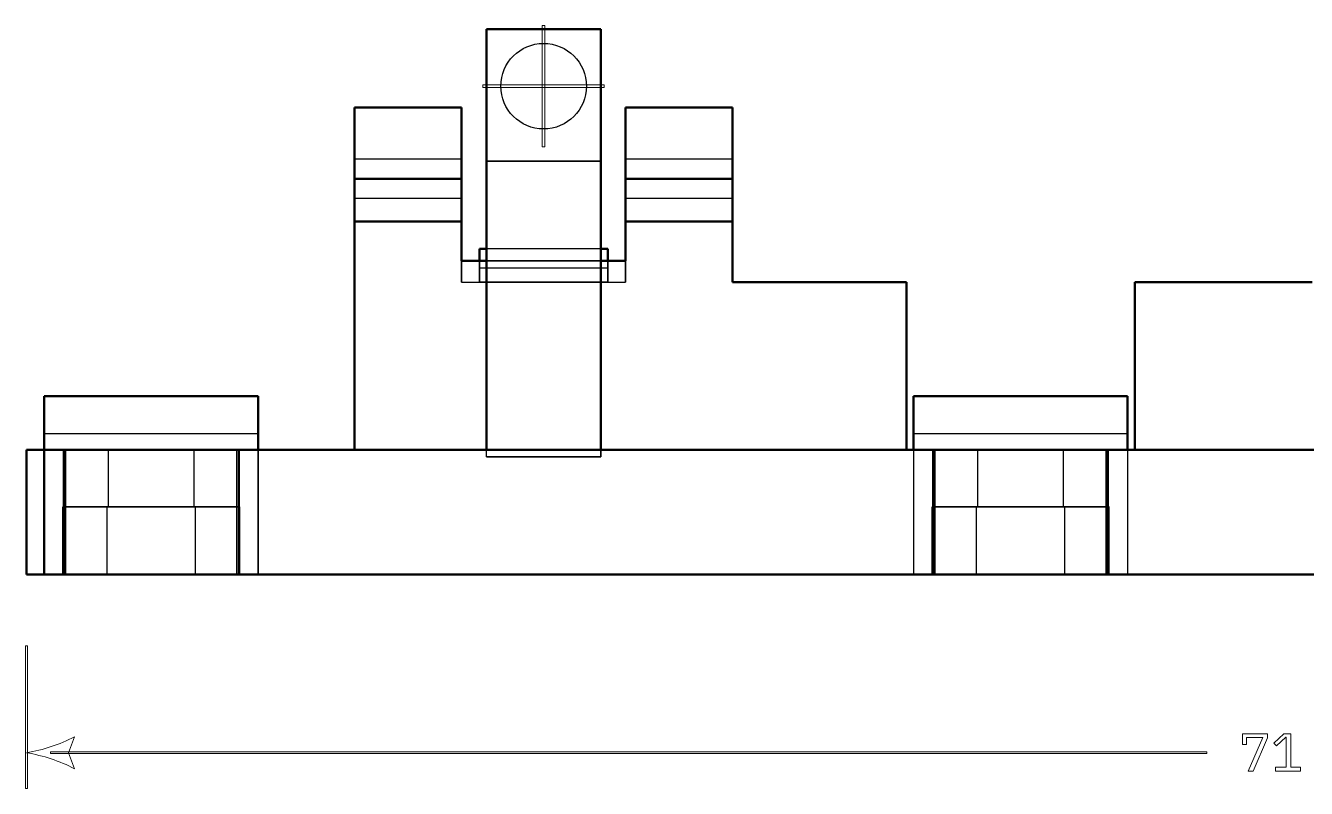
# Model space of a CAD drawing. Header units: millimetres. Extents: x 25 to 584, y 11 to 410.
# Drawn here: x 143 to 214.8, y 101.1 to 143.9 of the extents above; entities that cross this region are included whole.
import ezdxf

# ---------------------------------------------------------------- set-up
doc = ezdxf.new("R2010")
doc.units = ezdxf.units.MM
for name, color, linetype, lineweight in [('dims', 7, 'Continuous', 5), ('hidden', 7, 'Continuous', 25), ('part', 7, 'Continuous', 50)]:
    doc.layers.add(name, color=color, linetype=linetype, lineweight=lineweight)

msp = doc.modelspace()

# ---------------------------------------------------------------- linework, layer by layer
at = {"layer": 'dims'}
for p, q in [((171.936, 143.905), (171.936, 137.105)), ((172.086, 143.905), (171.936, 143.905)), ((172.086, 137.105), (172.086, 143.905)), ((175.411, 140.58), (168.611, 140.58)), ((168.611, 140.58), (168.611, 140.43)), ((168.611, 140.43), (175.411, 140.43)), ((175.411, 140.43), (175.411, 140.58)), ((171.936, 137.105), (172.086, 137.105)), ((143.061, 109.105), (142.961, 109.105)), ((142.961, 109.105), (142.961, 101.105)), ((143.061, 101.105), (143.061, 109.105)), ((211.2, 104.17), (211.2, 103.564)), ((212.598, 104.17), (211.2, 104.17)), ((212.598, 103.948), (212.598, 104.17)), ((213.519, 104.17), (212.964, 103.651)), ((213.912, 104.17), (213.519, 104.17)), ((213.912, 102.295), (213.912, 104.17)), ((145.374, 103.105), (145.711, 104.005)), ((211.2, 103.564), (211.425, 103.564)), ((211.425, 103.954), (212.343, 103.954)), ((211.425, 103.564), (211.425, 103.954)), ((212.343, 103.954), (211.524, 102.076)), ((211.794, 102.076), (212.598, 103.948)), ((212.964, 103.651), (213.111, 103.492)), ((213.111, 103.492), (213.639, 103.984)), ((213.639, 103.984), (213.66, 103.984)), ((213.66, 103.984), (213.66, 102.295)), ((144.361, 103.155), (144.361, 103.055)), ((209.2, 103.155), (144.361, 103.155)), ((144.361, 103.055), (209.2, 103.055)), ((145.711, 102.205), (145.374, 103.105)), ((209.2, 103.055), (209.2, 103.155)), ((211.524, 102.076), (211.794, 102.076)), ((213.06, 102.295), (213.06, 102.076)), ((213.66, 102.295), (213.06, 102.295)), ((213.06, 102.076), (214.464, 102.076)), ((214.464, 102.295), (213.912, 102.295)), ((214.464, 102.076), (214.464, 102.295)), ((142.961, 101.105), (143.061, 101.105))]:
    msp.add_line(p, q, dxfattribs=at)
for centre, start, end in [((141.511, 112.105), -80.53768, -62.59242), ((141.511, 94.105), 62.59242, 80.53768)]:
    msp.add_arc(centre, 9.124, start, end, dxfattribs=at)
at = {"layer": 'hidden'}
for p, q in [((168.811, 136.305), (168.811, 143.705)), ((168.811, 143.705), (175.211, 143.705)), ((175.211, 136.305), (175.211, 143.705)), ((167.411, 136.405), (161.411, 136.405)), ((168.811, 136.305), (168.811, 130.705)), ((168.811, 136.305), (175.211, 136.305)), ((175.211, 136.305), (168.811, 136.305)), ((175.211, 136.305), (175.211, 130.705)), ((182.611, 136.405), (176.611, 136.405)), ((161.411, 132.905), (161.411, 135.305)), ((161.411, 135.305), (167.411, 135.305)), ((167.411, 132.905), (167.411, 135.305)), ((176.611, 132.905), (176.611, 135.305)), ((176.611, 135.305), (182.611, 135.305)), ((182.611, 132.905), (182.611, 135.305)), ((167.411, 134.205), (161.411, 134.205)), ((182.611, 134.205), (176.611, 134.205)), ((161.411, 120.105), (161.411, 132.905)), ((161.411, 132.905), (167.411, 132.905)), ((167.411, 132.905), (161.411, 132.905)), ((167.411, 132.905), (161.411, 132.905)), ((167.411, 129.505), (167.411, 132.905)), ((176.611, 132.905), (182.611, 132.905)), ((176.611, 129.505), (176.611, 132.905)), ((182.611, 132.905), (176.611, 132.905)), ((182.611, 132.905), (176.611, 132.905)), ((182.611, 132.905), (182.611, 129.505)), ((168.411, 131.385), (168.411, 130.293)), ((175.211, 131.385), (168.811, 131.385)), ((175.611, 131.385), (175.611, 130.293)), ((167.411, 130.705), (167.411, 129.505)), ((167.411, 130.705), (168.411, 130.705)), ((168.411, 130.705), (175.611, 130.705)), ((168.411, 129.505), (168.411, 130.705)), ((175.611, 130.293), (168.411, 130.293)), ((168.411, 130.293), (168.411, 129.505)), ((168.811, 119.705), (168.811, 130.705)), ((175.211, 130.705), (168.811, 130.705)), ((175.211, 130.705), (175.211, 119.705)), ((175.611, 130.705), (176.611, 130.705)), ((175.611, 129.505), (175.611, 130.705)), ((175.611, 130.293), (175.611, 129.505)), ((176.611, 130.705), (176.611, 129.505)), ((167.411, 129.505), (176.611, 129.505)), ((167.411, 129.505), (168.411, 129.505)), ((175.611, 129.505), (168.411, 129.505)), ((175.611, 129.505), (176.611, 129.505)), ((182.611, 129.505), (192.361, 129.505)), ((192.361, 120.105), (192.361, 129.505)), ((205.161, 129.505), (215.111, 129.505)), ((205.161, 120.105), (205.161, 129.505)), ((144.011, 120.105), (144.011, 123.105)), ((144.011, 123.105), (156.011, 123.105)), ((156.011, 123.105), (144.011, 123.105)), ((156.011, 123.105), (144.011, 123.105)), ((156.011, 120.105), (156.011, 123.105)), ((192.761, 120.105), (192.761, 123.105)), ((192.761, 123.105), (204.761, 123.105)), ((204.761, 123.105), (192.761, 123.105)), ((204.761, 123.105), (192.761, 123.105)), ((204.761, 120.105), (204.761, 123.105)), ((156.011, 121.005), (144.011, 121.005)), ((204.761, 121.005), (192.761, 121.005)), ((143.011, 113.105), (143.011, 120.105)), ((144.011, 113.105), (144.011, 120.105)), ((144.011, 113.105), (144.011, 120.105)), ((144.011, 113.105), (144.011, 120.105)), ((144.011, 120.105), (156.011, 120.105)), ((145.217, 120.105), (144.011, 120.105)), ((144.011, 113.105), (144.011, 120.105)), ((144.011, 113.105), (144.011, 120.105)), ((144.011, 120.105), (156.011, 120.105)), ((145.217, 113.105), (145.217, 120.105)), ((147.611, 116.905), (147.611, 120.105)), ((147.611, 116.905), (147.611, 120.105)), ((152.411, 116.905), (152.411, 120.105)), ((152.411, 116.905), (152.411, 120.105)), ((161.411, 120.105), (154.806, 120.105)), ((154.806, 113.105), (154.806, 120.105)), ((161.411, 120.105), (156.011, 120.105)), ((156.011, 113.105), (156.011, 120.105)), ((156.011, 120.105), (192.761, 120.105)), ((156.011, 120.105), (156.011, 113.105)), ((168.811, 119.705), (168.811, 120.105)), ((175.211, 119.705), (175.211, 120.105)), ((193.967, 120.105), (192.361, 120.105)), ((192.761, 120.105), (192.361, 120.105)), ((192.761, 120.105), (192.761, 113.105)), ((192.761, 120.105), (192.761, 113.105)), ((192.761, 120.105), (204.761, 120.105)), ((192.761, 120.105), (204.761, 120.105)), ((193.967, 113.105), (193.967, 120.105)), ((196.361, 116.905), (196.361, 120.105)), ((196.361, 116.905), (196.361, 120.105)), ((201.161, 116.905), (201.161, 120.105)), ((201.161, 116.905), (201.161, 120.105)), ((203.556, 113.105), (203.556, 120.105)), ((205.161, 120.105), (203.556, 120.105)), ((204.761, 120.105), (204.761, 113.105)), ((204.761, 120.105), (204.761, 113.105)), ((204.761, 120.105), (273.201, 120.105)), ((205.161, 120.105), (204.761, 120.105)), ((175.211, 119.705), (168.811, 119.705)), ((168.811, 119.705), (175.211, 119.705)), ((147.529, 116.905), (145.046, 116.905)), ((145.046, 113.105), (145.046, 116.905)), ((145.046, 116.905), (147.529, 116.905)), ((147.529, 116.905), (145.046, 116.905)), ((145.046, 113.105), (145.046, 116.905)), ((145.046, 116.905), (147.529, 116.905)), ((152.494, 116.905), (147.529, 116.905)), ((147.529, 113.105), (147.529, 116.905)), ((147.529, 113.105), (147.529, 116.905)), ((147.529, 116.905), (152.494, 116.905)), ((152.494, 116.905), (147.529, 116.905)), ((147.529, 113.105), (147.529, 116.905)), ((147.529, 113.105), (147.529, 116.905)), ((147.529, 116.905), (152.494, 116.905)), ((154.977, 116.905), (152.494, 116.905)), ((152.494, 113.105), (152.494, 116.905)), ((152.494, 113.105), (152.494, 116.905)), ((152.494, 116.905), (154.977, 116.905)), ((154.977, 116.905), (152.494, 116.905)), ((152.494, 113.105), (152.494, 116.905)), ((152.494, 113.105), (152.494, 116.905)), ((152.494, 116.905), (154.977, 116.905)), ((154.977, 113.105), (154.977, 116.905)), ((154.977, 113.105), (154.977, 116.905)), ((196.279, 116.905), (193.796, 116.905)), ((193.796, 113.105), (193.796, 116.905)), ((193.796, 116.905), (196.279, 116.905)), ((196.279, 116.905), (193.796, 116.905)), ((193.796, 113.105), (193.796, 116.905)), ((193.796, 116.905), (196.279, 116.905)), ((201.244, 116.905), (196.279, 116.905)), ((196.279, 113.105), (196.279, 116.905)), ((196.279, 113.105), (196.279, 116.905)), ((196.279, 116.905), (201.244, 116.905)), ((201.244, 116.905), (196.279, 116.905)), ((196.279, 113.105), (196.279, 116.905)), ((196.279, 113.105), (196.279, 116.905)), ((196.279, 116.905), (201.244, 116.905)), ((203.727, 116.905), (201.244, 116.905)), ((201.244, 113.105), (201.244, 116.905)), ((201.244, 113.105), (201.244, 116.905)), ((201.244, 116.905), (203.727, 116.905)), ((203.727, 116.905), (201.244, 116.905)), ((201.244, 113.105), (201.244, 116.905)), ((201.244, 113.105), (201.244, 116.905)), ((201.244, 116.905), (203.727, 116.905)), ((203.727, 113.105), (203.727, 116.905)), ((203.727, 113.105), (203.727, 116.905)), ((144.011, 113.105), (145.217, 113.105)), ((147.529, 113.105), (145.046, 113.105)), ((145.046, 113.105), (147.529, 113.105)), ((147.529, 113.105), (145.046, 113.105)), ((145.046, 113.105), (147.529, 113.105)), ((152.494, 113.105), (147.529, 113.105)), ((147.529, 113.105), (152.494, 113.105)), ((152.494, 113.105), (147.529, 113.105)), ((147.529, 113.105), (152.494, 113.105)), ((152.494, 113.105), (154.977, 113.105)), ((154.977, 113.105), (152.494, 113.105)), ((152.494, 113.105), (154.977, 113.105)), ((154.977, 113.105), (152.494, 113.105)), ((154.806, 113.105), (193.967, 113.105)), ((156.011, 113.105), (192.761, 113.105)), ((156.011, 113.105), (192.761, 113.105)), ((196.279, 113.105), (193.796, 113.105)), ((193.796, 113.105), (196.279, 113.105)), ((196.279, 113.105), (193.796, 113.105)), ((193.796, 113.105), (196.279, 113.105)), ((201.244, 113.105), (196.279, 113.105)), ((196.279, 113.105), (201.244, 113.105)), ((201.244, 113.105), (196.279, 113.105)), ((196.279, 113.105), (201.244, 113.105)), ((201.244, 113.105), (203.727, 113.105)), ((203.727, 113.105), (201.244, 113.105)), ((201.244, 113.105), (203.727, 113.105)), ((203.727, 113.105), (201.244, 113.105)), ((203.556, 113.105), (274.407, 113.105)), ((204.761, 113.105), (273.201, 113.105)), ((204.761, 113.105), (273.201, 113.105))]:
    msp.add_line(p, q, dxfattribs=at)
msp.add_circle((172.011, 140.505), 2.4, dxfattribs=at)
msp.add_circle((172.011, 140.505), 2.4, dxfattribs=at)
for points, degree, knots in [([(161.411, 139.305), (161.411, 139.292), (161.411, 139.28), (161.411, 139.242), (161.411, 139.205), (161.411, 139.143), (161.411, 139.081), (161.411, 138.995), (161.411, 138.909), (161.411, 138.8), (161.411, 138.692), (161.411, 138.562), (161.411, 138.432), (161.411, 138.283), (161.411, 138.133), (161.411, 137.966), (161.411, 137.799), (161.411, 137.616), (161.411, 137.433), (161.411, 137.237), (161.411, 137.041), (161.411, 136.833), (161.411, 136.626), (161.411, 136.411), (161.411, 136.195), (161.411, 135.754), (161.411, 135.305)], 2, [0, 0, 0, 0.071429, 0.071429, 0.142857, 0.142857, 0.214286, 0.214286, 0.285714, 0.285714, 0.357143, 0.357143, 0.428571, 0.428571, 0.5, 0.5, 0.571429, 0.571429, 0.642857, 0.642857, 0.714286, 0.714286, 0.785714, 0.785714, 0.857143, 0.857143, 1, 1, 1]), ([(167.411, 139.305), (167.411, 139.292), (167.411, 139.28), (167.411, 139.242), (167.411, 139.205), (167.411, 139.143), (167.411, 139.081), (167.411, 138.995), (167.411, 138.909), (167.411, 138.8), (167.411, 138.692), (167.411, 138.562), (167.411, 138.432), (167.411, 138.283), (167.411, 138.133), (167.411, 137.966), (167.411, 137.799), (167.411, 137.616), (167.411, 137.433), (167.411, 137.237), (167.411, 137.041), (167.411, 136.833), (167.411, 136.626), (167.411, 136.411), (167.411, 136.195), (167.411, 135.754), (167.411, 135.305)], 2, [0, 0, 0, 0.071429, 0.071429, 0.142857, 0.142857, 0.214286, 0.214286, 0.285714, 0.285714, 0.357143, 0.357143, 0.428571, 0.428571, 0.5, 0.5, 0.571429, 0.571429, 0.642857, 0.642857, 0.714286, 0.714286, 0.785714, 0.785714, 0.857143, 0.857143, 1, 1, 1]), ([(176.611, 139.305), (176.611, 139.292), (176.611, 139.28), (176.611, 139.242), (176.611, 139.205), (176.611, 139.143), (176.611, 139.081), (176.611, 138.995), (176.611, 138.909), (176.611, 138.8), (176.611, 138.692), (176.611, 138.562), (176.611, 138.432), (176.611, 138.283), (176.611, 138.133), (176.611, 137.966), (176.611, 137.799), (176.611, 137.616), (176.611, 137.433), (176.611, 137.237), (176.611, 137.041), (176.611, 136.833), (176.611, 136.626), (176.611, 136.411), (176.611, 136.195), (176.611, 135.754), (176.611, 135.305)], 2, [0, 0, 0, 0.071429, 0.071429, 0.142857, 0.142857, 0.214286, 0.214286, 0.285714, 0.285714, 0.357143, 0.357143, 0.428571, 0.428571, 0.5, 0.5, 0.571429, 0.571429, 0.642857, 0.642857, 0.714286, 0.714286, 0.785714, 0.785714, 0.857143, 0.857143, 1, 1, 1]), ([(182.611, 139.305), (182.611, 139.292), (182.611, 139.28), (182.611, 139.242), (182.611, 139.205), (182.611, 139.143), (182.611, 139.081), (182.611, 138.995), (182.611, 138.909), (182.611, 138.8), (182.611, 138.692), (182.611, 138.562), (182.611, 138.432), (182.611, 138.283), (182.611, 138.133), (182.611, 137.966), (182.611, 137.799), (182.611, 137.616), (182.611, 137.433), (182.611, 137.237), (182.611, 137.041), (182.611, 136.833), (182.611, 136.626), (182.611, 136.411), (182.611, 136.195), (182.611, 135.754), (182.611, 135.305)], 2, [0, 0, 0, 0.071429, 0.071429, 0.142857, 0.142857, 0.214286, 0.214286, 0.285714, 0.285714, 0.357143, 0.357143, 0.428571, 0.428571, 0.5, 0.5, 0.571429, 0.571429, 0.642857, 0.642857, 0.714286, 0.714286, 0.785714, 0.785714, 0.857143, 0.857143, 1, 1, 1]), ([(161.411, 135.305), (161.411, 135.491), (161.411, 135.668), (161.411, 135.784), (161.411, 135.89), (161.411, 135.941), (161.411, 135.991), (161.411, 136.037), (161.411, 136.083), (161.411, 136.124), (161.411, 136.165), (161.411, 136.201), (161.411, 136.236), (161.411, 136.266), (161.411, 136.296), (161.411, 136.32), (161.411, 136.343), (161.411, 136.36), (161.411, 136.377), (161.411, 136.388), (161.411, 136.398), (161.411, 136.402), (161.411, 136.405)], 2, [0, 0, 0, 0.336599, 0.336599, 0.560999, 0.560999, 0.673198, 0.673198, 0.785398, 0.785398, 0.897598, 0.897598, 1.009798, 1.009798, 1.121997, 1.121997, 1.234197, 1.234197, 1.346397, 1.346397, 1.458597, 1.458597, 1.570796, 1.570796, 1.570796]), ([(167.411, 135.305), (167.411, 135.491), (167.411, 135.668), (167.411, 135.784), (167.411, 135.89), (167.411, 135.941), (167.411, 135.991), (167.411, 136.037), (167.411, 136.083), (167.411, 136.124), (167.411, 136.165), (167.411, 136.201), (167.411, 136.236), (167.411, 136.266), (167.411, 136.296), (167.411, 136.32), (167.411, 136.343), (167.411, 136.36), (167.411, 136.377), (167.411, 136.388), (167.411, 136.398), (167.411, 136.402), (167.411, 136.405)], 2, [0, 0, 0, 0.336599, 0.336599, 0.560999, 0.560999, 0.673198, 0.673198, 0.785398, 0.785398, 0.897598, 0.897598, 1.009798, 1.009798, 1.121997, 1.121997, 1.234197, 1.234197, 1.346397, 1.346397, 1.458597, 1.458597, 1.570796, 1.570796, 1.570796]), ([(176.611, 135.305), (176.611, 135.491), (176.611, 135.668), (176.611, 135.784), (176.611, 135.89), (176.611, 135.941), (176.611, 135.991), (176.611, 136.037), (176.611, 136.083), (176.611, 136.124), (176.611, 136.165), (176.611, 136.201), (176.611, 136.236), (176.611, 136.266), (176.611, 136.296), (176.611, 136.32), (176.611, 136.343), (176.611, 136.36), (176.611, 136.377), (176.611, 136.388), (176.611, 136.398), (176.611, 136.402), (176.611, 136.405)], 2, [0, 0, 0, 0.336599, 0.336599, 0.560999, 0.560999, 0.673198, 0.673198, 0.785398, 0.785398, 0.897598, 0.897598, 1.009798, 1.009798, 1.121997, 1.121997, 1.234197, 1.234197, 1.346397, 1.346397, 1.458597, 1.458597, 1.570796, 1.570796, 1.570796]), ([(182.611, 135.305), (182.611, 135.491), (182.611, 135.668), (182.611, 135.784), (182.611, 135.89), (182.611, 135.941), (182.611, 135.991), (182.611, 136.037), (182.611, 136.083), (182.611, 136.124), (182.611, 136.165), (182.611, 136.201), (182.611, 136.236), (182.611, 136.266), (182.611, 136.296), (182.611, 136.32), (182.611, 136.343), (182.611, 136.36), (182.611, 136.377), (182.611, 136.388), (182.611, 136.398), (182.611, 136.402), (182.611, 136.405)], 2, [0, 0, 0, 0.336599, 0.336599, 0.560999, 0.560999, 0.673198, 0.673198, 0.785398, 0.785398, 0.897598, 0.897598, 1.009798, 1.009798, 1.121997, 1.121997, 1.234197, 1.234197, 1.346397, 1.346397, 1.458597, 1.458597, 1.570796, 1.570796, 1.570796]), ([(161.411, 134.205), (161.411, 134.207), (161.411, 134.21), (161.411, 134.212), (161.411, 134.219), (161.411, 134.226), (161.411, 134.233), (161.411, 134.244), (161.411, 134.255), (161.411, 134.267), (161.411, 134.282), (161.411, 134.298), (161.411, 134.314), (161.411, 134.334), (161.411, 134.354), (161.411, 134.374), (161.411, 134.397), (161.411, 134.421), (161.411, 134.445), (161.411, 134.472), (161.411, 134.5), (161.411, 134.527), (161.411, 134.558), (161.411, 134.589), (161.411, 134.619), (161.411, 134.685), (161.411, 134.754), (161.411, 134.828), (161.411, 134.977), (161.411, 135.14), (161.411, 135.305)], 3, [0, 0, 0, 0, 0.071429, 0.071429, 0.071429, 0.142857, 0.142857, 0.142857, 0.214286, 0.214286, 0.214286, 0.285714, 0.285714, 0.285714, 0.357143, 0.357143, 0.357143, 0.428571, 0.428571, 0.428571, 0.5, 0.5, 0.5, 0.571429, 0.571429, 0.571429, 0.714286, 0.714286, 0.714286, 1, 1, 1, 1]), ([(167.411, 134.205), (167.411, 134.207), (167.411, 134.21), (167.411, 134.212), (167.411, 134.219), (167.411, 134.226), (167.411, 134.233), (167.411, 134.244), (167.411, 134.255), (167.411, 134.267), (167.411, 134.282), (167.411, 134.298), (167.411, 134.314), (167.411, 134.334), (167.411, 134.354), (167.411, 134.374), (167.411, 134.397), (167.411, 134.421), (167.411, 134.445), (167.411, 134.472), (167.411, 134.5), (167.411, 134.527), (167.411, 134.558), (167.411, 134.589), (167.411, 134.619), (167.411, 134.685), (167.411, 134.754), (167.411, 134.828), (167.411, 134.977), (167.411, 135.14), (167.411, 135.305)], 3, [0, 0, 0, 0, 0.071429, 0.071429, 0.071429, 0.142857, 0.142857, 0.142857, 0.214286, 0.214286, 0.214286, 0.285714, 0.285714, 0.285714, 0.357143, 0.357143, 0.357143, 0.428571, 0.428571, 0.428571, 0.5, 0.5, 0.5, 0.571429, 0.571429, 0.571429, 0.714286, 0.714286, 0.714286, 1, 1, 1, 1]), ([(176.611, 134.205), (176.611, 134.207), (176.611, 134.21), (176.611, 134.212), (176.611, 134.219), (176.611, 134.226), (176.611, 134.233), (176.611, 134.244), (176.611, 134.255), (176.611, 134.267), (176.611, 134.282), (176.611, 134.298), (176.611, 134.314), (176.611, 134.334), (176.611, 134.354), (176.611, 134.374), (176.611, 134.397), (176.611, 134.421), (176.611, 134.445), (176.611, 134.472), (176.611, 134.5), (176.611, 134.527), (176.611, 134.558), (176.611, 134.589), (176.611, 134.619), (176.611, 134.685), (176.611, 134.754), (176.611, 134.828), (176.611, 134.977), (176.611, 135.14), (176.611, 135.305)], 3, [0, 0, 0, 0, 0.071429, 0.071429, 0.071429, 0.142857, 0.142857, 0.142857, 0.214286, 0.214286, 0.214286, 0.285714, 0.285714, 0.285714, 0.357143, 0.357143, 0.357143, 0.428571, 0.428571, 0.428571, 0.5, 0.5, 0.5, 0.571429, 0.571429, 0.571429, 0.714286, 0.714286, 0.714286, 1, 1, 1, 1]), ([(182.611, 134.205), (182.611, 134.207), (182.611, 134.21), (182.611, 134.212), (182.611, 134.219), (182.611, 134.226), (182.611, 134.233), (182.611, 134.244), (182.611, 134.255), (182.611, 134.267), (182.611, 134.282), (182.611, 134.298), (182.611, 134.314), (182.611, 134.334), (182.611, 134.354), (182.611, 134.374), (182.611, 134.397), (182.611, 134.421), (182.611, 134.445), (182.611, 134.472), (182.611, 134.5), (182.611, 134.527), (182.611, 134.558), (182.611, 134.589), (182.611, 134.619), (182.611, 134.685), (182.611, 134.754), (182.611, 134.828), (182.611, 134.977), (182.611, 135.14), (182.611, 135.305)], 3, [0, 0, 0, 0, 0.071429, 0.071429, 0.071429, 0.142857, 0.142857, 0.142857, 0.214286, 0.214286, 0.214286, 0.285714, 0.285714, 0.285714, 0.357143, 0.357143, 0.357143, 0.428571, 0.428571, 0.428571, 0.5, 0.5, 0.5, 0.571429, 0.571429, 0.571429, 0.714286, 0.714286, 0.714286, 1, 1, 1, 1]), ([(147.611, 120.105), (147.619, 120.105), (147.627, 120.105), (147.649, 120.105), (147.672, 120.105), (147.709, 120.105), (147.746, 120.105), (147.798, 120.105), (147.849, 120.105), (147.914, 120.105), (147.979, 120.105), (148.057, 120.105), (148.135, 120.105), (148.225, 120.105), (148.314, 120.105), (148.415, 120.105), (148.515, 120.105), (148.625, 120.105), (148.735, 120.105), (148.852, 120.105), (148.97, 120.105), (149.094, 120.105), (149.219, 120.105), (149.348, 120.105), (149.477, 120.105), (149.742, 120.105), (150.011, 120.105)], 2, [0, 0, 0, 0.071429, 0.071429, 0.142857, 0.142857, 0.214286, 0.214286, 0.285714, 0.285714, 0.357143, 0.357143, 0.428571, 0.428571, 0.5, 0.5, 0.571429, 0.571429, 0.642857, 0.642857, 0.714286, 0.714286, 0.785714, 0.785714, 0.857143, 0.857143, 1, 1, 1]), ([(147.611, 120.105), (147.619, 120.105), (147.627, 120.105), (147.649, 120.105), (147.672, 120.105), (147.709, 120.105), (147.746, 120.105), (147.798, 120.105), (147.849, 120.105), (147.914, 120.105), (147.979, 120.105), (148.057, 120.105), (148.135, 120.105), (148.225, 120.105), (148.314, 120.105), (148.415, 120.105), (148.515, 120.105), (148.625, 120.105), (148.735, 120.105), (148.852, 120.105), (148.97, 120.105), (149.094, 120.105), (149.219, 120.105), (149.348, 120.105), (149.477, 120.105), (149.742, 120.105), (150.011, 120.105)], 2, [0, 0, 0, 0.071429, 0.071429, 0.142857, 0.142857, 0.214286, 0.214286, 0.285714, 0.285714, 0.357143, 0.357143, 0.428571, 0.428571, 0.5, 0.5, 0.571429, 0.571429, 0.642857, 0.642857, 0.714286, 0.714286, 0.785714, 0.785714, 0.857143, 0.857143, 1, 1, 1]), ([(150.011, 120.105), (150.146, 120.105), (150.28, 120.105), (150.547, 120.105), (150.804, 120.105), (150.928, 120.105), (151.053, 120.105), (151.171, 120.105), (151.288, 120.105), (151.398, 120.105), (151.508, 120.105), (151.608, 120.105), (151.709, 120.105), (151.798, 120.105), (151.888, 120.105), (151.966, 120.105), (152.044, 120.105), (152.109, 120.105), (152.174, 120.105), (152.225, 120.105), (152.277, 120.105), (152.314, 120.105), (152.351, 120.105), (152.374, 120.105), (152.396, 120.105), (152.404, 120.105), (152.411, 120.105)], 2, [0, 0, 0, 0.1122, 0.1122, 0.336599, 0.336599, 0.448799, 0.448799, 0.560999, 0.560999, 0.673198, 0.673198, 0.785398, 0.785398, 0.897598, 0.897598, 1.009798, 1.009798, 1.121997, 1.121997, 1.234197, 1.234197, 1.346397, 1.346397, 1.458597, 1.458597, 1.570796, 1.570796, 1.570796]), ([(150.011, 120.105), (150.146, 120.105), (150.28, 120.105), (150.547, 120.105), (150.804, 120.105), (150.928, 120.105), (151.053, 120.105), (151.171, 120.105), (151.288, 120.105), (151.398, 120.105), (151.508, 120.105), (151.608, 120.105), (151.709, 120.105), (151.798, 120.105), (151.888, 120.105), (151.966, 120.105), (152.044, 120.105), (152.109, 120.105), (152.174, 120.105), (152.225, 120.105), (152.277, 120.105), (152.314, 120.105), (152.351, 120.105), (152.374, 120.105), (152.396, 120.105), (152.404, 120.105), (152.411, 120.105)], 2, [0, 0, 0, 0.1122, 0.1122, 0.336599, 0.336599, 0.448799, 0.448799, 0.560999, 0.560999, 0.673198, 0.673198, 0.785398, 0.785398, 0.897598, 0.897598, 1.009798, 1.009798, 1.121997, 1.121997, 1.234197, 1.234197, 1.346397, 1.346397, 1.458597, 1.458597, 1.570796, 1.570796, 1.570796]), ([(196.361, 120.105), (196.369, 120.105), (196.377, 120.105), (196.399, 120.105), (196.422, 120.105), (196.459, 120.105), (196.496, 120.105), (196.548, 120.105), (196.599, 120.105), (196.664, 120.105), (196.729, 120.105), (196.807, 120.105), (196.885, 120.105), (196.975, 120.105), (197.064, 120.105), (197.165, 120.105), (197.265, 120.105), (197.375, 120.105), (197.485, 120.105), (197.602, 120.105), (197.72, 120.105), (197.844, 120.105), (197.969, 120.105), (198.098, 120.105), (198.227, 120.105), (198.492, 120.105), (198.761, 120.105)], 2, [0, 0, 0, 0.071429, 0.071429, 0.142857, 0.142857, 0.214286, 0.214286, 0.285714, 0.285714, 0.357143, 0.357143, 0.428571, 0.428571, 0.5, 0.5, 0.571429, 0.571429, 0.642857, 0.642857, 0.714286, 0.714286, 0.785714, 0.785714, 0.857143, 0.857143, 1, 1, 1]), ([(196.361, 120.105), (196.369, 120.105), (196.377, 120.105), (196.399, 120.105), (196.422, 120.105), (196.459, 120.105), (196.496, 120.105), (196.548, 120.105), (196.599, 120.105), (196.664, 120.105), (196.729, 120.105), (196.807, 120.105), (196.885, 120.105), (196.975, 120.105), (197.064, 120.105), (197.165, 120.105), (197.265, 120.105), (197.375, 120.105), (197.485, 120.105), (197.602, 120.105), (197.72, 120.105), (197.844, 120.105), (197.969, 120.105), (198.098, 120.105), (198.227, 120.105), (198.492, 120.105), (198.761, 120.105)], 2, [0, 0, 0, 0.071429, 0.071429, 0.142857, 0.142857, 0.214286, 0.214286, 0.285714, 0.285714, 0.357143, 0.357143, 0.428571, 0.428571, 0.5, 0.5, 0.571429, 0.571429, 0.642857, 0.642857, 0.714286, 0.714286, 0.785714, 0.785714, 0.857143, 0.857143, 1, 1, 1]), ([(198.761, 120.105), (198.896, 120.105), (199.03, 120.105), (199.297, 120.105), (199.554, 120.105), (199.678, 120.105), (199.803, 120.105), (199.921, 120.105), (200.038, 120.105), (200.148, 120.105), (200.258, 120.105), (200.358, 120.105), (200.459, 120.105), (200.548, 120.105), (200.638, 120.105), (200.716, 120.105), (200.794, 120.105), (200.859, 120.105), (200.924, 120.105), (200.975, 120.105), (201.027, 120.105), (201.064, 120.105), (201.101, 120.105), (201.124, 120.105), (201.146, 120.105), (201.154, 120.105), (201.161, 120.105)], 2, [0, 0, 0, 0.1122, 0.1122, 0.336599, 0.336599, 0.448799, 0.448799, 0.560999, 0.560999, 0.673198, 0.673198, 0.785398, 0.785398, 0.897598, 0.897598, 1.009798, 1.009798, 1.121997, 1.121997, 1.234197, 1.234197, 1.346397, 1.346397, 1.458597, 1.458597, 1.570796, 1.570796, 1.570796]), ([(198.761, 120.105), (198.896, 120.105), (199.03, 120.105), (199.297, 120.105), (199.554, 120.105), (199.678, 120.105), (199.803, 120.105), (199.921, 120.105), (200.038, 120.105), (200.148, 120.105), (200.258, 120.105), (200.358, 120.105), (200.459, 120.105), (200.548, 120.105), (200.638, 120.105), (200.716, 120.105), (200.794, 120.105), (200.859, 120.105), (200.924, 120.105), (200.975, 120.105), (201.027, 120.105), (201.064, 120.105), (201.101, 120.105), (201.124, 120.105), (201.146, 120.105), (201.154, 120.105), (201.161, 120.105)], 2, [0, 0, 0, 0.1122, 0.1122, 0.336599, 0.336599, 0.448799, 0.448799, 0.560999, 0.560999, 0.673198, 0.673198, 0.785398, 0.785398, 0.897598, 0.897598, 1.009798, 1.009798, 1.121997, 1.121997, 1.234197, 1.234197, 1.346397, 1.346397, 1.458597, 1.458597, 1.570796, 1.570796, 1.570796]), ([(147.611, 116.905), (147.619, 116.905), (147.627, 116.905), (147.649, 116.905), (147.672, 116.905), (147.709, 116.905), (147.746, 116.905), (147.798, 116.905), (147.849, 116.905), (147.914, 116.905), (147.979, 116.905), (148.057, 116.905), (148.135, 116.905), (148.225, 116.905), (148.314, 116.905), (148.415, 116.905), (148.515, 116.905), (148.625, 116.905), (148.735, 116.905), (148.852, 116.905), (148.97, 116.905), (149.094, 116.905), (149.219, 116.905), (149.348, 116.905), (149.477, 116.905), (149.742, 116.905), (150.011, 116.905)], 2, [0, 0, 0, 0.071429, 0.071429, 0.142857, 0.142857, 0.214286, 0.214286, 0.285714, 0.285714, 0.357143, 0.357143, 0.428571, 0.428571, 0.5, 0.5, 0.571429, 0.571429, 0.642857, 0.642857, 0.714286, 0.714286, 0.785714, 0.785714, 0.857143, 0.857143, 1, 1, 1]), ([(147.611, 116.905), (147.619, 116.905), (147.627, 116.905), (147.649, 116.905), (147.672, 116.905), (147.709, 116.905), (147.746, 116.905), (147.798, 116.905), (147.849, 116.905), (147.914, 116.905), (147.979, 116.905), (148.057, 116.905), (148.135, 116.905), (148.225, 116.905), (148.314, 116.905), (148.415, 116.905), (148.515, 116.905), (148.625, 116.905), (148.735, 116.905), (148.852, 116.905), (148.97, 116.905), (149.094, 116.905), (149.219, 116.905), (149.348, 116.905), (149.477, 116.905), (149.742, 116.905), (150.011, 116.905)], 2, [0, 0, 0, 0.071429, 0.071429, 0.142857, 0.142857, 0.214286, 0.214286, 0.285714, 0.285714, 0.357143, 0.357143, 0.428571, 0.428571, 0.5, 0.5, 0.571429, 0.571429, 0.642857, 0.642857, 0.714286, 0.714286, 0.785714, 0.785714, 0.857143, 0.857143, 1, 1, 1]), ([(150.011, 116.905), (150.146, 116.905), (150.28, 116.905), (150.547, 116.905), (150.804, 116.905), (150.928, 116.905), (151.053, 116.905), (151.171, 116.905), (151.288, 116.905), (151.398, 116.905), (151.508, 116.905), (151.608, 116.905), (151.709, 116.905), (151.798, 116.905), (151.888, 116.905), (151.966, 116.905), (152.044, 116.905), (152.109, 116.905), (152.174, 116.905), (152.225, 116.905), (152.277, 116.905), (152.314, 116.905), (152.351, 116.905), (152.374, 116.905), (152.396, 116.905), (152.404, 116.905), (152.411, 116.905)], 2, [0, 0, 0, 0.1122, 0.1122, 0.336599, 0.336599, 0.448799, 0.448799, 0.560999, 0.560999, 0.673198, 0.673198, 0.785398, 0.785398, 0.897598, 0.897598, 1.009798, 1.009798, 1.121997, 1.121997, 1.234197, 1.234197, 1.346397, 1.346397, 1.458597, 1.458597, 1.570796, 1.570796, 1.570796]), ([(150.011, 116.905), (150.146, 116.905), (150.28, 116.905), (150.547, 116.905), (150.804, 116.905), (150.928, 116.905), (151.053, 116.905), (151.171, 116.905), (151.288, 116.905), (151.398, 116.905), (151.508, 116.905), (151.608, 116.905), (151.709, 116.905), (151.798, 116.905), (151.888, 116.905), (151.966, 116.905), (152.044, 116.905), (152.109, 116.905), (152.174, 116.905), (152.225, 116.905), (152.277, 116.905), (152.314, 116.905), (152.351, 116.905), (152.374, 116.905), (152.396, 116.905), (152.404, 116.905), (152.411, 116.905)], 2, [0, 0, 0, 0.1122, 0.1122, 0.336599, 0.336599, 0.448799, 0.448799, 0.560999, 0.560999, 0.673198, 0.673198, 0.785398, 0.785398, 0.897598, 0.897598, 1.009798, 1.009798, 1.121997, 1.121997, 1.234197, 1.234197, 1.346397, 1.346397, 1.458597, 1.458597, 1.570796, 1.570796, 1.570796]), ([(196.361, 116.905), (196.369, 116.905), (196.377, 116.905), (196.399, 116.905), (196.422, 116.905), (196.459, 116.905), (196.496, 116.905), (196.548, 116.905), (196.599, 116.905), (196.664, 116.905), (196.729, 116.905), (196.807, 116.905), (196.885, 116.905), (196.975, 116.905), (197.064, 116.905), (197.165, 116.905), (197.265, 116.905), (197.375, 116.905), (197.485, 116.905), (197.602, 116.905), (197.72, 116.905), (197.844, 116.905), (197.969, 116.905), (198.098, 116.905), (198.227, 116.905), (198.492, 116.905), (198.761, 116.905)], 2, [0, 0, 0, 0.071429, 0.071429, 0.142857, 0.142857, 0.214286, 0.214286, 0.285714, 0.285714, 0.357143, 0.357143, 0.428571, 0.428571, 0.5, 0.5, 0.571429, 0.571429, 0.642857, 0.642857, 0.714286, 0.714286, 0.785714, 0.785714, 0.857143, 0.857143, 1, 1, 1]), ([(196.361, 116.905), (196.369, 116.905), (196.377, 116.905), (196.399, 116.905), (196.422, 116.905), (196.459, 116.905), (196.496, 116.905), (196.548, 116.905), (196.599, 116.905), (196.664, 116.905), (196.729, 116.905), (196.807, 116.905), (196.885, 116.905), (196.975, 116.905), (197.064, 116.905), (197.165, 116.905), (197.265, 116.905), (197.375, 116.905), (197.485, 116.905), (197.602, 116.905), (197.72, 116.905), (197.844, 116.905), (197.969, 116.905), (198.098, 116.905), (198.227, 116.905), (198.492, 116.905), (198.761, 116.905)], 2, [0, 0, 0, 0.071429, 0.071429, 0.142857, 0.142857, 0.214286, 0.214286, 0.285714, 0.285714, 0.357143, 0.357143, 0.428571, 0.428571, 0.5, 0.5, 0.571429, 0.571429, 0.642857, 0.642857, 0.714286, 0.714286, 0.785714, 0.785714, 0.857143, 0.857143, 1, 1, 1]), ([(198.761, 116.905), (198.896, 116.905), (199.03, 116.905), (199.297, 116.905), (199.554, 116.905), (199.678, 116.905), (199.803, 116.905), (199.921, 116.905), (200.038, 116.905), (200.148, 116.905), (200.258, 116.905), (200.358, 116.905), (200.459, 116.905), (200.548, 116.905), (200.638, 116.905), (200.716, 116.905), (200.794, 116.905), (200.859, 116.905), (200.924, 116.905), (200.975, 116.905), (201.027, 116.905), (201.064, 116.905), (201.101, 116.905), (201.124, 116.905), (201.146, 116.905), (201.154, 116.905), (201.161, 116.905)], 2, [0, 0, 0, 0.1122, 0.1122, 0.336599, 0.336599, 0.448799, 0.448799, 0.560999, 0.560999, 0.673198, 0.673198, 0.785398, 0.785398, 0.897598, 0.897598, 1.009798, 1.009798, 1.121997, 1.121997, 1.234197, 1.234197, 1.346397, 1.346397, 1.458597, 1.458597, 1.570796, 1.570796, 1.570796]), ([(198.761, 116.905), (198.896, 116.905), (199.03, 116.905), (199.297, 116.905), (199.554, 116.905), (199.678, 116.905), (199.803, 116.905), (199.921, 116.905), (200.038, 116.905), (200.148, 116.905), (200.258, 116.905), (200.358, 116.905), (200.459, 116.905), (200.548, 116.905), (200.638, 116.905), (200.716, 116.905), (200.794, 116.905), (200.859, 116.905), (200.924, 116.905), (200.975, 116.905), (201.027, 116.905), (201.064, 116.905), (201.101, 116.905), (201.124, 116.905), (201.146, 116.905), (201.154, 116.905), (201.161, 116.905)], 2, [0, 0, 0, 0.1122, 0.1122, 0.336599, 0.336599, 0.448799, 0.448799, 0.560999, 0.560999, 0.673198, 0.673198, 0.785398, 0.785398, 0.897598, 0.897598, 1.009798, 1.009798, 1.121997, 1.121997, 1.234197, 1.234197, 1.346397, 1.346397, 1.458597, 1.458597, 1.570796, 1.570796, 1.570796])]:
    msp.add_open_spline(points, degree=degree, knots=knots, dxfattribs=at)
for points in [[(161.411, 136.405), (161.411, 136.377), (161.411, 136.296), (161.411, 136.165), (161.411, 135.991), (161.411, 135.782), (161.411, 135.55), (161.411, 135.305), (161.411, 135.06), (161.411, 134.828), (161.411, 134.619), (161.411, 134.445), (161.411, 134.314), (161.411, 134.233), (161.411, 134.205)], [(167.411, 136.405), (167.411, 136.377), (167.411, 136.296), (167.411, 136.165), (167.411, 135.991), (167.411, 135.782), (167.411, 135.55), (167.411, 135.305), (167.411, 135.06), (167.411, 134.828), (167.411, 134.619), (167.411, 134.445), (167.411, 134.314), (167.411, 134.233), (167.411, 134.205)], [(176.611, 136.405), (176.611, 136.377), (176.611, 136.296), (176.611, 136.165), (176.611, 135.991), (176.611, 135.782), (176.611, 135.55), (176.611, 135.305), (176.611, 135.06), (176.611, 134.828), (176.611, 134.619), (176.611, 134.445), (176.611, 134.314), (176.611, 134.233), (176.611, 134.205)], [(182.611, 136.405), (182.611, 136.377), (182.611, 136.296), (182.611, 136.165), (182.611, 135.991), (182.611, 135.782), (182.611, 135.55), (182.611, 135.305), (182.611, 135.06), (182.611, 134.828), (182.611, 134.619), (182.611, 134.445), (182.611, 134.314), (182.611, 134.233), (182.611, 134.205)], [(144.011, 123.105), (144.011, 122.822), (144.011, 122.558), (144.011, 122.314), (144.011, 122.09), (144.011, 121.886), (144.011, 121.702), (144.011, 121.54), (144.011, 121.399), (144.011, 121.279), (144.011, 121.18), (144.011, 121.104), (144.011, 121.049), (144.011, 121.016), (144.011, 121.005)], [(144.011, 121.005), (144.011, 121.016), (144.011, 121.049), (144.011, 121.104), (144.011, 121.18), (144.011, 121.279), (144.011, 121.399), (144.011, 121.54), (144.011, 121.702), (144.011, 121.886), (144.011, 122.09), (144.011, 122.314), (144.011, 122.558), (144.011, 122.822), (144.011, 123.105)], [(156.011, 123.105), (156.011, 122.822), (156.011, 122.558), (156.011, 122.314), (156.011, 122.09), (156.011, 121.886), (156.011, 121.702), (156.011, 121.54), (156.011, 121.399), (156.011, 121.279), (156.011, 121.18), (156.011, 121.104), (156.011, 121.049), (156.011, 121.016), (156.011, 121.005)], [(156.011, 121.005), (156.011, 121.016), (156.011, 121.049), (156.011, 121.104), (156.011, 121.18), (156.011, 121.279), (156.011, 121.399), (156.011, 121.54), (156.011, 121.702), (156.011, 121.886), (156.011, 122.09), (156.011, 122.314), (156.011, 122.558), (156.011, 122.822), (156.011, 123.105)], [(192.761, 123.105), (192.761, 122.822), (192.761, 122.558), (192.761, 122.314), (192.761, 122.09), (192.761, 121.886), (192.761, 121.702), (192.761, 121.54), (192.761, 121.399), (192.761, 121.279), (192.761, 121.18), (192.761, 121.104), (192.761, 121.049), (192.761, 121.016), (192.761, 121.005)], [(192.761, 121.005), (192.761, 121.016), (192.761, 121.049), (192.761, 121.104), (192.761, 121.18), (192.761, 121.279), (192.761, 121.399), (192.761, 121.54), (192.761, 121.702), (192.761, 121.886), (192.761, 122.09), (192.761, 122.314), (192.761, 122.558), (192.761, 122.822), (192.761, 123.105)], [(204.761, 123.105), (204.761, 122.822), (204.761, 122.558), (204.761, 122.314), (204.761, 122.09), (204.761, 121.886), (204.761, 121.702), (204.761, 121.54), (204.761, 121.399), (204.761, 121.279), (204.761, 121.18), (204.761, 121.104), (204.761, 121.049), (204.761, 121.016), (204.761, 121.005)], [(204.761, 121.005), (204.761, 121.016), (204.761, 121.049), (204.761, 121.104), (204.761, 121.18), (204.761, 121.279), (204.761, 121.399), (204.761, 121.54), (204.761, 121.702), (204.761, 121.886), (204.761, 122.09), (204.761, 122.314), (204.761, 122.558), (204.761, 122.822), (204.761, 123.105)], [(144.011, 120.105), (143.877, 120.105), (143.751, 120.105), (143.635, 120.105), (143.528, 120.105), (143.431, 120.105), (143.343, 120.105), (143.266, 120.105), (143.199, 120.105), (143.142, 120.105), (143.095, 120.105), (143.058, 120.105), (143.032, 120.105), (143.017, 120.105), (143.011, 120.105)], [(143.011, 120.105), (143.017, 120.105), (143.032, 120.105), (143.058, 120.105), (143.095, 120.105), (143.142, 120.105), (143.199, 120.105), (143.266, 120.105), (143.343, 120.105), (143.431, 120.105), (143.528, 120.105), (143.635, 120.105), (143.751, 120.105), (143.877, 120.105), (144.011, 120.105)], [(144.011, 120.105), (143.877, 120.105), (143.751, 120.105), (143.635, 120.105), (143.528, 120.105), (143.431, 120.105), (143.343, 120.105), (143.266, 120.105), (143.199, 120.105), (143.142, 120.105), (143.095, 120.105), (143.058, 120.105), (143.032, 120.105), (143.017, 120.105), (143.011, 120.105)], [(154.806, 120.105), (154.23, 120.105), (153.604, 120.105), (152.937, 120.105), (152.236, 120.105), (151.509, 120.105), (150.765, 120.105), (150.011, 120.105), (149.258, 120.105), (148.514, 120.105), (147.787, 120.105), (147.086, 120.105), (146.419, 120.105), (145.793, 120.105), (145.217, 120.105)], [(152.411, 120.105), (152.351, 120.105), (152.174, 120.105), (151.888, 120.105), (151.508, 120.105), (151.053, 120.105), (150.546, 120.105), (150.011, 120.105), (149.477, 120.105), (148.97, 120.105), (148.515, 120.105), (148.135, 120.105), (147.849, 120.105), (147.672, 120.105), (147.611, 120.105)], [(152.411, 120.105), (152.351, 120.105), (152.174, 120.105), (151.888, 120.105), (151.508, 120.105), (151.053, 120.105), (150.546, 120.105), (150.011, 120.105), (149.477, 120.105), (148.97, 120.105), (148.515, 120.105), (148.135, 120.105), (147.849, 120.105), (147.672, 120.105), (147.611, 120.105)], [(203.556, 120.105), (202.98, 120.105), (202.354, 120.105), (201.687, 120.105), (200.986, 120.105), (200.259, 120.105), (199.515, 120.105), (198.761, 120.105), (198.008, 120.105), (197.264, 120.105), (196.537, 120.105), (195.836, 120.105), (195.169, 120.105), (194.543, 120.105), (193.967, 120.105)], [(201.161, 120.105), (201.101, 120.105), (200.924, 120.105), (200.638, 120.105), (200.258, 120.105), (199.803, 120.105), (199.296, 120.105), (198.761, 120.105), (198.227, 120.105), (197.72, 120.105), (197.265, 120.105), (196.885, 120.105), (196.599, 120.105), (196.422, 120.105), (196.361, 120.105)], [(201.161, 120.105), (201.101, 120.105), (200.924, 120.105), (200.638, 120.105), (200.258, 120.105), (199.803, 120.105), (199.296, 120.105), (198.761, 120.105), (198.227, 120.105), (197.72, 120.105), (197.265, 120.105), (196.885, 120.105), (196.599, 120.105), (196.422, 120.105), (196.361, 120.105)], [(152.411, 116.905), (152.351, 116.905), (152.174, 116.905), (151.888, 116.905), (151.508, 116.905), (151.053, 116.905), (150.546, 116.905), (150.011, 116.905), (149.477, 116.905), (148.97, 116.905), (148.515, 116.905), (148.135, 116.905), (147.849, 116.905), (147.672, 116.905), (147.611, 116.905)], [(152.411, 116.905), (152.351, 116.905), (152.174, 116.905), (151.888, 116.905), (151.508, 116.905), (151.053, 116.905), (150.546, 116.905), (150.011, 116.905), (149.477, 116.905), (148.97, 116.905), (148.515, 116.905), (148.135, 116.905), (147.849, 116.905), (147.672, 116.905), (147.611, 116.905)], [(201.161, 116.905), (201.101, 116.905), (200.924, 116.905), (200.638, 116.905), (200.258, 116.905), (199.803, 116.905), (199.296, 116.905), (198.761, 116.905), (198.227, 116.905), (197.72, 116.905), (197.265, 116.905), (196.885, 116.905), (196.599, 116.905), (196.422, 116.905), (196.361, 116.905)], [(201.161, 116.905), (201.101, 116.905), (200.924, 116.905), (200.638, 116.905), (200.258, 116.905), (199.803, 116.905), (199.296, 116.905), (198.761, 116.905), (198.227, 116.905), (197.72, 116.905), (197.265, 116.905), (196.885, 116.905), (196.599, 116.905), (196.422, 116.905), (196.361, 116.905)], [(144.011, 113.105), (143.877, 113.105), (143.751, 113.105), (143.635, 113.105), (143.528, 113.105), (143.431, 113.105), (143.343, 113.105), (143.266, 113.105), (143.199, 113.105), (143.142, 113.105), (143.095, 113.105), (143.058, 113.105), (143.032, 113.105), (143.017, 113.105), (143.011, 113.105)], [(143.011, 113.105), (143.017, 113.105), (143.032, 113.105), (143.058, 113.105), (143.095, 113.105), (143.142, 113.105), (143.199, 113.105), (143.266, 113.105), (143.343, 113.105), (143.431, 113.105), (143.528, 113.105), (143.635, 113.105), (143.751, 113.105), (143.877, 113.105), (144.011, 113.105)], [(144.011, 113.105), (143.877, 113.105), (143.751, 113.105), (143.635, 113.105), (143.528, 113.105), (143.431, 113.105), (143.343, 113.105), (143.266, 113.105), (143.199, 113.105), (143.142, 113.105), (143.095, 113.105), (143.058, 113.105), (143.032, 113.105), (143.017, 113.105), (143.011, 113.105)], [(154.806, 113.105), (154.23, 113.105), (153.604, 113.105), (152.937, 113.105), (152.236, 113.105), (151.509, 113.105), (150.765, 113.105), (150.011, 113.105), (149.258, 113.105), (148.514, 113.105), (147.787, 113.105), (147.086, 113.105), (146.419, 113.105), (145.793, 113.105), (145.217, 113.105)], [(203.556, 113.105), (202.98, 113.105), (202.354, 113.105), (201.687, 113.105), (200.986, 113.105), (200.259, 113.105), (199.515, 113.105), (198.761, 113.105), (198.008, 113.105), (197.264, 113.105), (196.537, 113.105), (195.836, 113.105), (195.169, 113.105), (194.543, 113.105), (193.967, 113.105)]]:
    msp.add_open_spline(points, degree=1, dxfattribs=at)
at = {"layer": 'part'}
for p, q in [((168.811, 120.105), (168.811, 143.705)), ((168.811, 143.705), (175.211, 143.705)), ((175.211, 120.105), (175.211, 143.705)), ((167.411, 139.305), (161.411, 139.305)), ((182.611, 139.305), (176.611, 139.305)), ((161.411, 132.905), (161.411, 135.305)), ((161.411, 135.305), (167.411, 135.305)), ((167.411, 132.905), (167.411, 135.305)), ((176.611, 132.905), (176.611, 135.305)), ((176.611, 135.305), (182.611, 135.305)), ((182.611, 132.905), (182.611, 135.305)), ((161.411, 132.905), (161.411, 120.105)), ((161.411, 132.905), (167.411, 132.905)), ((167.411, 130.705), (167.411, 132.905)), ((176.611, 132.905), (182.611, 132.905)), ((176.611, 130.705), (176.611, 132.905)), ((182.611, 129.505), (182.611, 132.905)), ((168.411, 130.705), (168.411, 131.385)), ((168.811, 131.385), (168.411, 131.385)), ((175.611, 131.385), (175.211, 131.385)), ((175.611, 130.705), (175.611, 131.385)), ((167.411, 130.705), (168.811, 130.705)), ((175.211, 130.705), (176.611, 130.705)), ((182.611, 129.505), (192.361, 129.505)), ((192.361, 120.105), (192.361, 129.505)), ((205.161, 129.505), (215.111, 129.505)), ((205.161, 120.105), (205.161, 129.505)), ((144.011, 120.105), (144.011, 123.105)), ((144.011, 123.105), (156.011, 123.105)), ((156.011, 120.105), (156.011, 123.105)), ((192.761, 120.105), (192.761, 123.105)), ((192.761, 123.105), (204.761, 123.105)), ((204.761, 120.105), (204.761, 123.105)), ((143.011, 113.105), (143.011, 120.105)), ((144.011, 113.105), (144.011, 120.105)), ((144.011, 120.105), (145.113, 120.105)), ((145.113, 113.105), (145.113, 120.105)), ((154.91, 113.105), (154.91, 120.105)), ((154.91, 120.105), (193.863, 120.105)), ((193.863, 113.105), (193.863, 120.105)), ((203.66, 113.105), (203.66, 120.105)), ((203.66, 120.105), (274.303, 120.105)), ((145.113, 113.105), (144.011, 113.105)), ((193.863, 113.105), (154.91, 113.105)), ((274.303, 113.105), (203.66, 113.105))]:
    msp.add_line(p, q, dxfattribs=at)
for points in [[(161.411, 135.305), (161.411, 135.753), (161.411, 136.195), (161.411, 136.626), (161.411, 137.041), (161.411, 137.433), (161.411, 137.799), (161.411, 138.133), (161.411, 138.432), (161.411, 138.692), (161.411, 138.909), (161.411, 139.081), (161.411, 139.205), (161.411, 139.28), (161.411, 139.305)], [(167.411, 135.305), (167.411, 135.753), (167.411, 136.195), (167.411, 136.626), (167.411, 137.041), (167.411, 137.433), (167.411, 137.799), (167.411, 138.133), (167.411, 138.432), (167.411, 138.692), (167.411, 138.909), (167.411, 139.081), (167.411, 139.205), (167.411, 139.28), (167.411, 139.305)], [(176.611, 135.305), (176.611, 135.753), (176.611, 136.195), (176.611, 136.626), (176.611, 137.041), (176.611, 137.433), (176.611, 137.799), (176.611, 138.133), (176.611, 138.432), (176.611, 138.692), (176.611, 138.909), (176.611, 139.081), (176.611, 139.205), (176.611, 139.28), (176.611, 139.305)], [(182.611, 135.305), (182.611, 135.753), (182.611, 136.195), (182.611, 136.626), (182.611, 137.041), (182.611, 137.433), (182.611, 137.799), (182.611, 138.133), (182.611, 138.432), (182.611, 138.692), (182.611, 138.909), (182.611, 139.081), (182.611, 139.205), (182.611, 139.28), (182.611, 139.305)], [(143.011, 120.105), (143.017, 120.105), (143.032, 120.105), (143.058, 120.105), (143.095, 120.105), (143.142, 120.105), (143.199, 120.105), (143.266, 120.105), (143.343, 120.105), (143.431, 120.105), (143.528, 120.105), (143.635, 120.105), (143.751, 120.105), (143.877, 120.105), (144.011, 120.105)], [(145.113, 120.105), (145.695, 120.105), (146.331, 120.105), (147.011, 120.105), (147.728, 120.105), (148.474, 120.105), (149.238, 120.105), (150.011, 120.105), (150.785, 120.105), (151.549, 120.105), (152.295, 120.105), (153.012, 120.105), (153.692, 120.105), (154.328, 120.105), (154.91, 120.105)], [(193.863, 120.105), (194.445, 120.105), (195.081, 120.105), (195.761, 120.105), (196.478, 120.105), (197.224, 120.105), (197.988, 120.105), (198.761, 120.105), (199.535, 120.105), (200.299, 120.105), (201.045, 120.105), (201.762, 120.105), (202.442, 120.105), (203.078, 120.105), (203.66, 120.105)], [(143.011, 113.105), (143.017, 113.105), (143.032, 113.105), (143.058, 113.105), (143.095, 113.105), (143.142, 113.105), (143.199, 113.105), (143.266, 113.105), (143.343, 113.105), (143.431, 113.105), (143.528, 113.105), (143.635, 113.105), (143.751, 113.105), (143.877, 113.105), (144.011, 113.105)], [(154.91, 113.105), (154.328, 113.105), (153.692, 113.105), (153.012, 113.105), (152.295, 113.105), (151.549, 113.105), (150.785, 113.105), (150.011, 113.105), (149.238, 113.105), (148.474, 113.105), (147.728, 113.105), (147.011, 113.105), (146.331, 113.105), (145.695, 113.105), (145.113, 113.105)], [(203.66, 113.105), (203.078, 113.105), (202.442, 113.105), (201.762, 113.105), (201.045, 113.105), (200.299, 113.105), (199.535, 113.105), (198.761, 113.105), (197.988, 113.105), (197.224, 113.105), (196.478, 113.105), (195.761, 113.105), (195.081, 113.105), (194.445, 113.105), (193.863, 113.105)]]:
    msp.add_open_spline(points, degree=1, dxfattribs=at)

doc.saveas('drawing.dxf')
